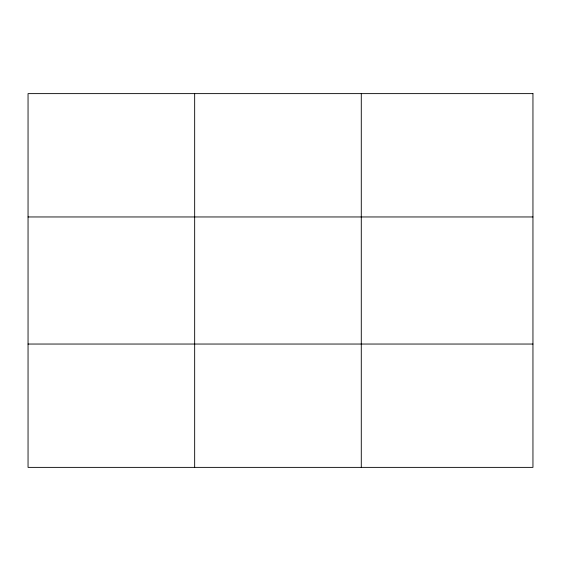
<?xml version="1.0" encoding="UTF-8"?>
<svg xmlns="http://www.w3.org/2000/svg" width="561" height="561" viewBox="0 0 561 561"><rect width="100%" height="100%" fill="white"/><g stroke="black" fill="none" stroke-linecap="round" stroke-linejoin="round"><path stroke-width="0.84" d="M194.667 467.376L194.667 93.624M361.284 467.376L361.284 93.624M28.05 216.96L532.95 216.96M28.05 344.04L532.95 344.04M532.95 93.624L532.95 467.376L28.05 467.376L28.05 93.624L532.95 93.624"/></g></svg>
